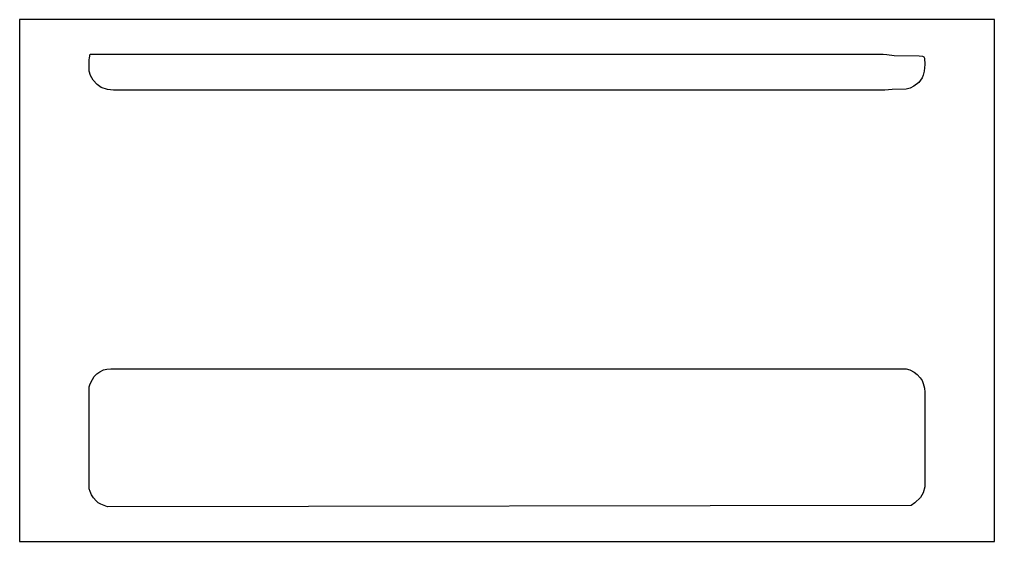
# Model space of a CAD drawing. Header units: inches. Extents: x 0 to 84, y 0 to 45.
import ezdxf

# ---------------------------------------------------------------- set-up
doc = ezdxf.new("R2010")
doc.units = ezdxf.units.IN
doc.header["$MEASUREMENT"] = 0
doc.layers.add('CUT', color=1, linetype='Continuous')

msp = doc.modelspace()

# ---------------------------------------------------------------- linework, layer by layer
at = {"layer": 'CUT'}
for points in [[(0, 0), (84, 0), (84, 45), (0, 45)], [(77.857, 40.209), (77.763, 39.98), (77.634, 39.767), (77.474, 39.575), (77.057, 39.24), (76.739, 39.083), (76.395, 38.998), (75.176, 38.976), (74.55, 38.921), (8.088, 38.921), (7.59, 38.964), (7.049, 39.145), (6.697, 39.384), (6.333, 39.776), (6.117, 40.184), (6.016, 40.558), (6.005, 41.522), (6.026, 41.681), (6.09, 42), (74.414, 42), (74.733, 41.981), (75.351, 41.883), (77.51, 41.878), (77.807, 41.852), (77.921, 41.786), (77.978, 41.663), (77.999, 41.109), (77.942, 40.551)], [(6, 13.322), (6.088, 13.594), (6.275, 13.979), (6.433, 14.215), (6.656, 14.445), (6.917, 14.631), (7.234, 14.785), (7.533, 14.864), (7.883, 14.893), (76.394, 14.893), (76.7, 14.79), (77.084, 14.601), (77.335, 14.404), (77.602, 14.116), (77.758, 13.879), (77.868, 13.618), (77.964, 13.21), (78, 12.861), (78, 4.727), (77.845, 4.21), (77.741, 3.984), (77.622, 3.808), (77.13, 3.341), (76.827, 3.101), (7.573, 3), (7.299, 3.092), (7.003, 3.216), (6.791, 3.346), (6.602, 3.509), (6.365, 3.777), (6.207, 4.014), (6.077, 4.306), (6, 4.546)]]:
    msp.add_lwpolyline(points, close=True, dxfattribs=at)

doc.saveas('drawing.dxf')
